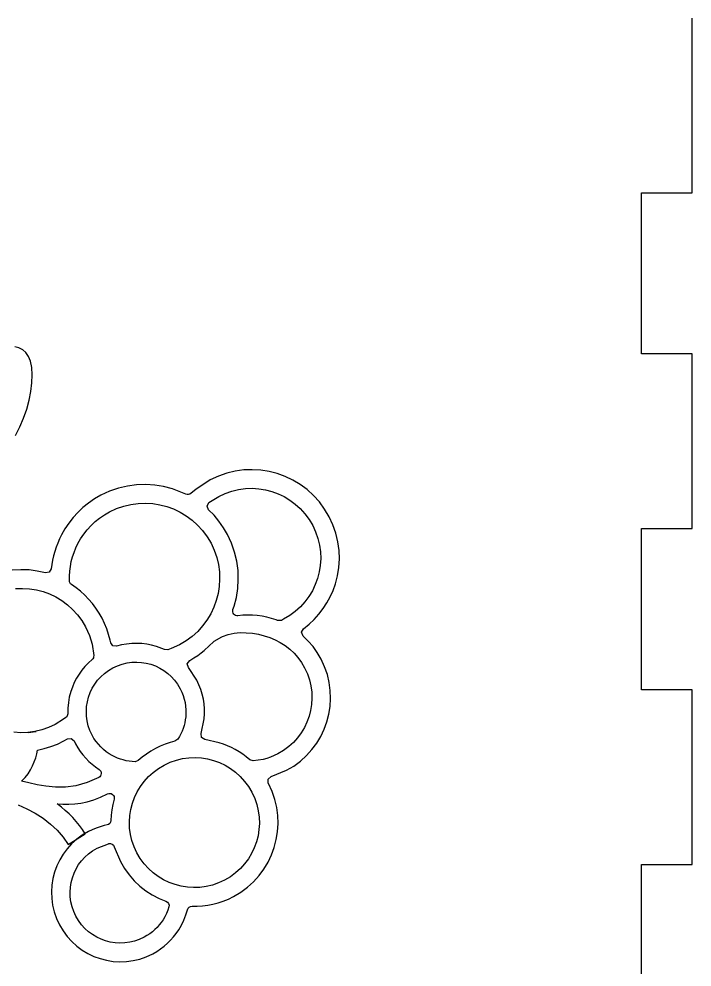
# Model space of a CAD drawing. Extents: x -338 to 50, y -399 to 300.
# Drawn here: x -87.9 to -47.8, y 82.3 to 138.7 of the extents above; entities that cross this region are included whole.
import ezdxf

# ---------------------------------------------------------------- set-up
doc = ezdxf.new("R2010")
doc.units = 0
doc.layers.add('LAYER_1', color=7, linetype='CONTINUOUS')

msp = doc.modelspace()

# ---------------------------------------------------------------- linework, layer by layer
at = {"layer": 'LAYER_1', "color": 250}
for points in [[(-47.7984, 28.3603), (-47.7984, 38.7603), (-50.7984, 38.7603), (-50.7984, 48.3603), (-47.7984, 48.3603), (-47.7984, 58.7603), (-50.7984, 58.7603), (-50.7984, 68.3603), (-47.7984, 68.3603), (-47.7984, 78.7603), (-50.7984, 78.7603), (-50.7984, 88.3603), (-47.7984, 88.3603), (-47.7984, 98.7603), (-50.7984, 98.7603), (-50.7984, 108.3603), (-47.7984, 108.3603), (-47.7984, 118.7602), (-50.7984, 118.7602), (-50.7984, 128.3602), (-47.7984, 128.3602), (-47.7984, 138.7602)], [(-88.0783, 113.9088), (-87.8221, 114.4199), (-87.6024, 114.9433), (-87.4202, 115.4727), (-87.2768, 116.0018), (-87.1733, 116.524), (-87.1109, 117.0332), (-87.0907, 117.5229), (-87.117, 117.9593), (-87.1907, 118.3215), (-87.3079, 118.6143), (-87.4648, 118.8427), (-87.6575, 119.0115), (-87.8821, 119.1259), (-88.1347, 119.1905)], [(-87.9297, 91.9049), (-87.4099, 91.6776), (-86.9142, 91.4116), (-86.4469, 91.1081), (-86.012, 90.7684), (-85.6138, 90.3938), (-85.2564, 89.9854), (-84.9438, 89.5445), (-83.9312, 90.1821), (-84.1011, 90.4367), (-84.2831, 90.6828), (-84.4766, 90.92), (-84.6813, 91.1483), (-84.8964, 91.3676), (-85.1216, 91.5776), (-85.3564, 91.7781), (-85.6002, 91.9692), (-85.2666, 91.9473), (-84.9208, 91.9449), (-84.5633, 91.9659), (-84.1946, 92.0143), (-83.815, 92.0942), (-83.4251, 92.2094), (-83.0254, 92.364), (-82.6162, 92.562), (-82.5384, 92.5902), (-82.4587, 92.5945), (-82.3813, 92.5752), (-82.3102, 92.5327), (-82.254, 92.472), (-82.2192, 92.4003), (-82.2069, 92.3215), (-82.2184, 92.2396), (-82.2975, 91.9302), (-82.3569, 91.616), (-82.396, 91.298), (-82.4146, 90.9774), (-82.4328, 90.8841), (-82.4793, 90.805), (-82.5493, 90.7458), (-82.6381, 90.712), (-82.8112, 90.6736), (-83.0511, 90.6071), (-83.2877, 90.526), (-83.5203, 90.43), (-83.7483, 90.3189), (-84.1105, 90.1043), (-84.4428, 89.8589), (-84.7444, 89.5857), (-85.0143, 89.2873), (-85.2518, 88.9666), (-85.4559, 88.6264), (-85.6258, 88.2695), (-85.7606, 87.8986), (-85.8595, 87.5165), (-85.9216, 87.1261), (-85.946, 86.7301), (-85.9318, 86.3312), (-85.8782, 85.9324), (-85.7844, 85.5365), (-85.6494, 85.1461), (-85.4724, 84.7641), (-85.2578, 84.4019), (-85.0125, 84.0696), (-84.7392, 83.7681), (-84.4409, 83.4981), (-84.1201, 83.2606), (-83.7799, 83.0565), (-83.4229, 82.8866), (-83.052, 82.7518), (-82.67, 82.6529), (-82.2795, 82.5908), (-81.8835, 82.5664), (-81.4847, 82.5806), (-81.0859, 82.6342), (-80.69, 82.728), (-80.2996, 82.863), (-79.9176, 83.04), (-79.6781, 83.1763), (-79.4511, 83.3263), (-79.2369, 83.489), (-79.0358, 83.6637), (-78.8479, 83.8497), (-78.6735, 84.0461), (-78.513, 84.2523), (-78.3664, 84.4673), (-78.2014, 84.7515), (-78.0599, 85.0468), (-77.9422, 85.3516), (-77.8489, 85.6643), (-77.8104, 85.7512), (-77.7474, 85.8179), (-77.666, 85.86), (-77.5719, 85.8731), (-77.2609, 85.874), (-76.9491, 85.8945), (-76.6376, 85.9349), (-76.3271, 85.9955), (-76.0187, 86.0765), (-75.7132, 86.1783), (-75.4115, 86.3011), (-75.1146, 86.4452), (-74.6759, 86.7051), (-74.2734, 87.0023), (-73.9082, 87.3332), (-73.5812, 87.6946), (-73.2936, 88.083), (-73.0464, 88.4951), (-72.8406, 88.9274), (-72.6773, 89.3766), (-72.5575, 89.8393), (-72.4824, 90.3122), (-72.4528, 90.7919), (-72.47, 91.2749), (-72.5349, 91.7579), (-72.6486, 92.2375), (-72.8121, 92.7103), (-73.0265, 93.1729), (-73.0386, 93.1958), (-73.0493, 93.4347), (-72.8703, 93.5934), (-71.943, 93.9665), (-71.5113, 94.2223), (-71.1151, 94.5147), (-70.7556, 94.8405), (-70.4339, 95.1961), (-70.1508, 95.5784), (-69.9075, 95.9839), (-69.705, 96.4094), (-69.5443, 96.8515), (-69.4264, 97.3069), (-69.3524, 97.7723), (-69.3233, 98.2444), (-69.3402, 98.7198), (-69.4041, 99.1951), (-69.516, 99.6671), (-69.6769, 100.1324), (-69.8879, 100.5877), (-69.9972, 100.7844), (-70.1141, 100.9742), (-70.2384, 101.1569), (-70.3699, 101.3325), (-70.6527, 101.6619), (-70.9604, 101.9616), (-71.053, 102.1822), (-70.9399, 102.3929), (-70.606, 102.6598), (-70.2984, 102.9496), (-70.0177, 103.2606), (-69.7645, 103.5908), (-69.5395, 103.9381), (-69.3433, 104.3007), (-69.1763, 104.6767), (-69.0394, 105.064), (-68.9132, 105.5514), (-68.834, 106.0496), (-68.8029, 106.5549), (-68.821, 107.0637), (-68.8894, 107.5725), (-69.0091, 108.0778), (-69.1814, 108.5759), (-69.4072, 109.0632), (-69.681, 109.5253), (-69.994, 109.9493), (-70.3427, 110.3341), (-70.7234, 110.6786), (-71.1325, 110.9816), (-71.5666, 111.242), (-72.0221, 111.4588), (-72.4953, 111.6308), (-72.9827, 111.757), (-73.4809, 111.8362), (-73.9861, 111.8673), (-74.4949, 111.8492), (-75.0038, 111.7808), (-75.509, 111.661), (-76.0071, 111.4888), (-76.4945, 111.2629), (-77.3552, 110.696), (-77.6286, 110.4585), (-77.6987, 110.4102), (-77.7771, 110.3859), (-77.8592, 110.3863), (-77.9404, 110.4122), (-78.7477, 110.7332), (-79.2665, 110.8674), (-79.7967, 110.9517), (-80.3344, 110.9848), (-80.8759, 110.9655), (-81.4174, 110.8928), (-81.955, 110.7653), (-82.4851, 110.582), (-83.0037, 110.3416), (-83.3836, 110.1224), (-83.74, 109.8782), (-84.0722, 109.6105), (-84.3799, 109.3212), (-84.6623, 109.0119), (-84.9191, 108.6843), (-85.1497, 108.3402), (-85.3535, 107.9812), (-85.4702, 107.7431), (-85.5755, 107.4999), (-85.6691, 107.2523), (-85.7509, 107.0006), (-85.8208, 106.7453), (-85.8786, 106.4868), (-85.9242, 106.2257), (-85.9574, 105.9623), (-86.0764, 105.7615), (-86.3065, 105.7223), (-86.7894, 105.83), (-87.2813, 105.8935), (-87.7788, 105.9116), (-88.279, 105.8835)], [(-88.086, 104.7853), (-87.6692, 104.8001), (-87.2553, 104.7747), (-86.8473, 104.7098), (-86.4481, 104.6065), (-86.0605, 104.4656), (-85.6875, 104.288), (-85.332, 104.0747), (-84.9969, 103.8265), (-84.685, 103.5443), (-84.3995, 103.2291), (-84.1431, 102.8818), (-83.9188, 102.5032), (-83.7946, 102.248), (-83.6889, 101.9905), (-83.6014, 101.7314), (-83.5319, 101.4715), (-83.4306, 100.7954), (-83.4335, 100.7289), (-83.4512, 100.6674), (-83.4832, 100.6119), (-83.529, 100.5637), (-83.7487, 100.365), (-83.9516, 100.1526), (-84.1373, 99.9276), (-84.3055, 99.6912), (-84.4558, 99.4444), (-84.588, 99.1884), (-84.7016, 98.9243), (-84.7963, 98.6531), (-84.8822, 98.3303), (-84.9416, 98.0012), (-84.974, 97.6675), (-84.9788, 97.331), (-84.9844, 97.2648), (-85.0046, 97.204), (-85.0388, 97.15), (-85.0866, 97.1037), (-85.0866, 97.1037), (-85.221, 97.0038), (-85.7206, 96.6982), (-86.1198, 96.5132), (-86.5278, 96.3721), (-86.9416, 96.274), (-87.3584, 96.2179), (-87.7752, 96.2031), (-88.189, 96.2286)]]:
    msp.add_lwpolyline(points, dxfattribs=at)
for points in [[(-76.5668, 109.9037), (-75.9769, 110.2795), (-75.5927, 110.4575), (-75.2001, 110.5933), (-74.8018, 110.6877), (-74.4008, 110.7417), (-73.9997, 110.7559), (-73.6015, 110.7314), (-73.2089, 110.669), (-72.8247, 110.5696), (-72.4517, 110.434), (-72.0928, 110.2632), (-71.7506, 110.0579), (-71.4281, 109.819), (-71.1281, 109.5475), (-70.8533, 109.2442), (-70.6065, 108.9099), (-70.3907, 108.5456), (-70.2126, 108.1614), (-70.0768, 107.7688), (-69.9824, 107.3706), (-69.9285, 106.9695), (-69.9142, 106.5684), (-69.9387, 106.1701), (-70.0012, 105.7775), (-70.1006, 105.3933), (-70.2361, 105.0204), (-70.407, 104.6614), (-70.6123, 104.3193), (-70.8511, 103.9968), (-71.1226, 103.6967), (-71.426, 103.4219), (-71.7603, 103.1752), (-72.1246, 102.9593), (-72.2544, 102.8931), (-72.4763, 102.8828), (-72.5717, 102.9181), (-72.8441, 103.0069), (-73.1213, 103.0798), (-73.4025, 103.1364), (-73.6869, 103.1766), (-73.9739, 103.2001), (-74.2626, 103.2067), (-74.5523, 103.1962), (-74.8422, 103.1684), (-74.9142, 103.1681), (-74.9813, 103.1855), (-75.0417, 103.2196), (-75.0934, 103.2697), (-75.1314, 103.3309), (-75.1519, 103.3971), (-75.1546, 103.4664), (-75.139, 103.5367), (-75.0699, 103.7447), (-74.9356, 104.2635), (-74.8514, 104.7936), (-74.8183, 105.3313), (-74.8375, 105.8728), (-74.9103, 106.4143), (-75.0377, 106.9519), (-75.221, 107.482), (-75.4614, 108.0006), (-75.7012, 108.4131), (-75.9704, 108.7976), (-76.2667, 109.1534), (-76.5881, 109.4798), (-76.6757, 109.6967), (-76.5668, 109.9037)], [(-82.4188, 101.5639), (-82.4537, 101.725), (-82.5419, 102.0569), (-82.6515, 102.3842), (-82.7825, 102.7058), (-82.9353, 103.0208), (-83.1099, 103.3282), (-83.3013, 103.6198), (-83.5087, 103.8954), (-83.731, 104.1547), (-83.9674, 104.3975), (-84.2168, 104.6233), (-84.4784, 104.8319), (-84.7511, 105.0231), (-84.8032, 105.0664), (-84.8419, 105.1188), (-84.8666, 105.1791), (-84.8765, 105.2461), (-84.8768, 105.5357), (-84.8584, 105.8237), (-84.8217, 106.1093), (-84.7668, 106.3914), (-84.6941, 106.6692), (-84.6039, 106.9418), (-84.4964, 107.2082), (-84.3719, 107.4675), (-84.2089, 107.7544), (-84.0243, 108.0297), (-83.8184, 108.2918), (-83.5918, 108.5395), (-83.3449, 108.7713), (-83.078, 108.986), (-82.7917, 109.1821), (-82.4862, 109.3582), (-82.0707, 109.5507), (-81.6461, 109.6976), (-81.2154, 109.7997), (-80.7817, 109.858), (-80.3479, 109.8734), (-79.9172, 109.847), (-79.4926, 109.7795), (-79.0771, 109.672), (-78.6738, 109.5254), (-78.2856, 109.3406), (-77.9156, 109.1185), (-77.5668, 108.8602), (-77.2423, 108.5666), (-76.9451, 108.2386), (-76.6783, 107.8771), (-76.4449, 107.4831), (-76.2523, 107.0676), (-76.1055, 106.643), (-76.0034, 106.2123), (-75.9451, 105.7786), (-75.9296, 105.3448), (-75.9561, 104.9142), (-76.0236, 104.4896), (-76.1311, 104.0741), (-76.2777, 103.6707), (-76.4625, 103.2825), (-76.6846, 102.9125), (-76.9429, 102.5637), (-77.2365, 102.2392), (-77.5645, 101.942), (-77.926, 101.6752), (-78.32, 101.4417), (-78.812, 101.2185), (-79.016, 101.1457), (-79.2181, 101.1564), (-79.695, 101.3378), (-79.9819, 101.4155), (-80.2739, 101.4723), (-80.5699, 101.5078), (-80.8687, 101.5216), (-81.169, 101.5133), (-81.4696, 101.4825), (-81.7693, 101.429), (-82.0668, 101.3522), (-82.2896, 101.3803), (-82.4188, 101.5639)], [(-77.0368, 96.1583), (-76.848, 97.0408), (-76.8293, 97.3307), (-76.8312, 97.6223), (-76.8541, 97.9143), (-76.8984, 98.2058), (-76.9644, 98.4955), (-77.0525, 98.7824), (-77.1629, 99.0653), (-77.2961, 99.3431), (-77.794, 100.0819), (-77.8551, 100.312), (-77.7155, 100.505), (-77.458, 100.6556), (-77.23, 100.8063), (-77.0283, 100.9553), (-76.8497, 101.1009), (-76.5482, 101.3749), (-76.2992, 101.6143), (-76.253, 101.6494), (-75.8066, 101.9196), (-75.7685, 101.9388), (-75.4253, 102.0547), (-75.0705, 102.1279), (-74.7085, 102.1619), (-74.3437, 102.1605), (-73.9805, 102.1273), (-73.6233, 102.066), (-73.2763, 101.9801), (-72.9441, 101.8734), (-72.627, 101.7433), (-72.3222, 101.5846), (-72.0317, 101.398), (-71.7579, 101.1842), (-71.5027, 100.9438), (-71.2685, 100.6775), (-71.0573, 100.3861), (-70.8713, 100.0701), (-70.7081, 99.718), (-70.5837, 99.3581), (-70.4971, 98.9931), (-70.4477, 98.6255), (-70.4347, 98.2579), (-70.4571, 97.8929), (-70.5144, 97.533), (-70.6055, 97.1809), (-70.7298, 96.839), (-70.8864, 96.51), (-71.0745, 96.1964), (-71.2935, 95.9008), (-71.5423, 95.6258), (-71.8203, 95.3739), (-72.1267, 95.1478), (-72.4606, 94.9499), (-72.6774, 94.8442), (-72.8971, 94.7535), (-73.1188, 94.6777), (-73.342, 94.6165), (-73.9346, 94.5222), (-74.1399, 94.5908), (-74.3434, 94.7607), (-74.5548, 94.9187), (-74.7735, 95.0648), (-74.9991, 95.1988), (-75.2308, 95.3205), (-75.4682, 95.4298), (-75.7107, 95.5264), (-75.9578, 95.6102), (-76.8084, 95.795), (-77.0084, 95.9227), (-77.0368, 96.1583)], [(-80.9664, 94.4787), (-81.1454, 94.4882), (-81.3231, 94.5083), (-81.4989, 94.539), (-81.6725, 94.5802), (-81.8432, 94.6316), (-82.0106, 94.6931), (-82.1742, 94.7646), (-82.3335, 94.8459), (-82.5142, 94.9536), (-82.6875, 95.0746), (-82.8526, 95.2085), (-83.0087, 95.3551), (-83.155, 95.5142), (-83.2907, 95.6856), (-83.415, 95.8689), (-83.5271, 96.064), (-83.6547, 96.3394), (-83.7521, 96.6208), (-83.8198, 96.9063), (-83.8584, 97.1938), (-83.8687, 97.4813), (-83.8511, 97.7668), (-83.8064, 98.0483), (-83.7351, 98.3237), (-83.6379, 98.591), (-83.5154, 98.8484), (-83.3682, 99.0936), (-83.197, 99.3248), (-83.0024, 99.5399), (-82.7849, 99.7369), (-82.5453, 99.9138), (-82.2842, 100.0685), (-82.0088, 100.1961), (-81.7273, 100.2935), (-81.4418, 100.3612), (-81.1543, 100.3998), (-80.8668, 100.4101), (-80.5813, 100.3925), (-80.2998, 100.3478), (-80.0244, 100.2765), (-79.7571, 100.1793), (-79.4997, 100.0568), (-79.2545, 99.9096), (-79.0233, 99.7384), (-78.8082, 99.5438), (-78.6112, 99.3263), (-78.4343, 99.0867), (-78.2796, 98.8256), (-78.1823, 98.6228), (-78.1015, 98.4165), (-78.0371, 98.2076), (-77.9888, 97.9969), (-77.9564, 97.7852), (-77.9395, 97.5732), (-77.9379, 97.3619), (-77.9514, 97.1519), (-77.9746, 96.9746), (-78.0083, 96.7993), (-78.0524, 96.6265), (-78.1067, 96.4567), (-78.1711, 96.2904), (-78.2453, 96.128), (-78.3293, 95.9702), (-78.4229, 95.8173), (-78.5908, 95.6992), (-78.8866, 95.6187), (-79.1796, 95.519), (-79.4691, 95.3998), (-79.7541, 95.261), (-80.0299, 95.1046), (-80.292, 94.9335), (-80.5401, 94.7484), (-80.774, 94.5502), (-80.9664, 94.4787)], [(-87.3292, 96.2205), (-86.8798, 96.286), (-86.8665, 96.2734), (-87.3292, 96.2205)], [(-86.7791, 95.1738), (-86.3779, 95.2608), (-85.9804, 95.3797), (-85.5882, 95.5308), (-85.203, 95.7148), (-84.9866, 95.8355), (-84.7635, 95.8615), (-84.594, 95.7142), (-84.5106, 95.5464), (-84.3769, 95.3114), (-84.2299, 95.0885), (-84.0705, 94.8781), (-83.8994, 94.6803), (-83.7174, 94.4953), (-83.5251, 94.3235), (-83.3234, 94.165), (-83.113, 94.0201), (-83.0566, 93.9729), (-83.0159, 93.915), (-82.9919, 93.8485), (-82.9857, 93.7753), (-82.9978, 93.7027), (-83.0271, 93.6383), (-83.0723, 93.5839), (-83.1323, 93.5415), (-83.823, 93.2334), (-84.4853, 93.0483), (-85.1167, 92.9646), (-85.7147, 92.9612), (-86.277, 93.0165), (-86.801, 93.1091), (-87.2843, 93.2178), (-87.7244, 93.321), (-87.5179, 93.5353), (-87.3411, 93.7612), (-87.1918, 93.9954), (-87.0677, 94.2344), (-86.9666, 94.4751), (-86.8864, 94.7141), (-86.8246, 94.9481), (-86.7791, 95.1738)], [(-76.2872, 94.549), (-75.9382, 94.4222), (-75.6024, 94.2623), (-75.2823, 94.0702), (-74.9806, 93.8467), (-74.6998, 93.5927), (-74.4427, 93.3089), (-74.2119, 92.9962), (-74.0099, 92.6553), (-73.8433, 92.2958), (-73.7162, 91.9285), (-73.6279, 91.5559), (-73.5775, 91.1807), (-73.5641, 90.8054), (-73.5871, 90.4328), (-73.6455, 90.0655), (-73.7385, 89.706), (-73.8653, 89.357), (-74.0252, 89.0212), (-74.2173, 88.7011), (-74.4408, 88.3993), (-74.6948, 88.1186), (-74.9786, 87.8615), (-75.2913, 87.6306), (-75.6322, 87.4287), (-75.9917, 87.2621), (-76.359, 87.135), (-76.7317, 87.0467), (-77.1069, 86.9963), (-77.4822, 86.9829), (-77.8548, 87.0059), (-78.2221, 87.0643), (-78.5815, 87.1573), (-78.9304, 87.2841), (-79.2663, 87.444), (-79.5864, 87.6361), (-79.8881, 87.8596), (-80.1689, 88.1136), (-80.426, 88.3974), (-80.6568, 88.7101), (-80.8588, 89.0509), (-81.0254, 89.4104), (-81.1524, 89.7777), (-81.2408, 90.1503), (-81.2912, 90.5256), (-81.3045, 90.9009), (-81.2816, 91.2735), (-81.2232, 91.6408), (-81.1302, 92.0003), (-81.0034, 92.3493), (-80.8435, 92.6851), (-80.6514, 93.0053), (-80.428, 93.307), (-80.1739, 93.5877), (-79.8901, 93.8448), (-79.5774, 94.0756), (-79.2366, 94.2776), (-78.8771, 94.4442), (-78.5097, 94.5713), (-78.1371, 94.6596), (-77.7619, 94.71), (-77.3866, 94.7234), (-77.014, 94.7004), (-76.6467, 94.642), (-76.2872, 94.549)], [(-78.9535, 85.8282), (-79.0199, 85.6287), (-79.1002, 85.4343), (-79.1943, 85.2456), (-79.3018, 85.0636), (-79.4088, 84.9072), (-79.526, 84.7572), (-79.6533, 84.6142), (-79.7905, 84.4788), (-79.9375, 84.3514), (-80.094, 84.2327), (-80.26, 84.1232), (-80.4352, 84.0235), (-80.714, 83.8943), (-80.9989, 83.7957), (-81.2879, 83.7272), (-81.579, 83.6881), (-81.87, 83.6778), (-82.159, 83.6955), (-82.4439, 83.7408), (-82.7227, 83.813), (-82.9933, 83.9114), (-83.2538, 84.0354), (-83.5021, 84.1843), (-83.7361, 84.3576), (-83.9538, 84.5547), (-84.1532, 84.7748), (-84.3323, 85.0173), (-84.4889, 85.2817), (-84.6181, 85.5605), (-84.7167, 85.8454), (-84.7852, 86.1344), (-84.8243, 86.4255), (-84.8346, 86.7165), (-84.8169, 87.0055), (-84.7716, 87.2904), (-84.6994, 87.5692), (-84.601, 87.8398), (-84.477, 88.1003), (-84.3281, 88.3486), (-84.1548, 88.5826), (-83.9577, 88.8003), (-83.7376, 88.9997), (-83.4951, 89.1788), (-83.2307, 89.3354), (-82.5441, 89.5974), (-82.5341, 89.5999), (-82.4279, 89.6048), (-82.3309, 89.5711), (-82.2526, 89.5045), (-82.2029, 89.4105), (-81.8423, 88.5334), (-81.5989, 88.1198), (-81.3223, 87.7381), (-81.0155, 87.3892), (-80.6812, 87.074), (-80.3222, 86.7935), (-79.9414, 86.5484), (-79.5417, 86.3396), (-79.1258, 86.1681), (-79.0346, 86.1138), (-78.9721, 86.0324), (-78.9434, 85.9338), (-78.9535, 85.8282)]]:
    msp.add_lwpolyline(points, close=True, dxfattribs=at)

doc.saveas('drawing.dxf')
